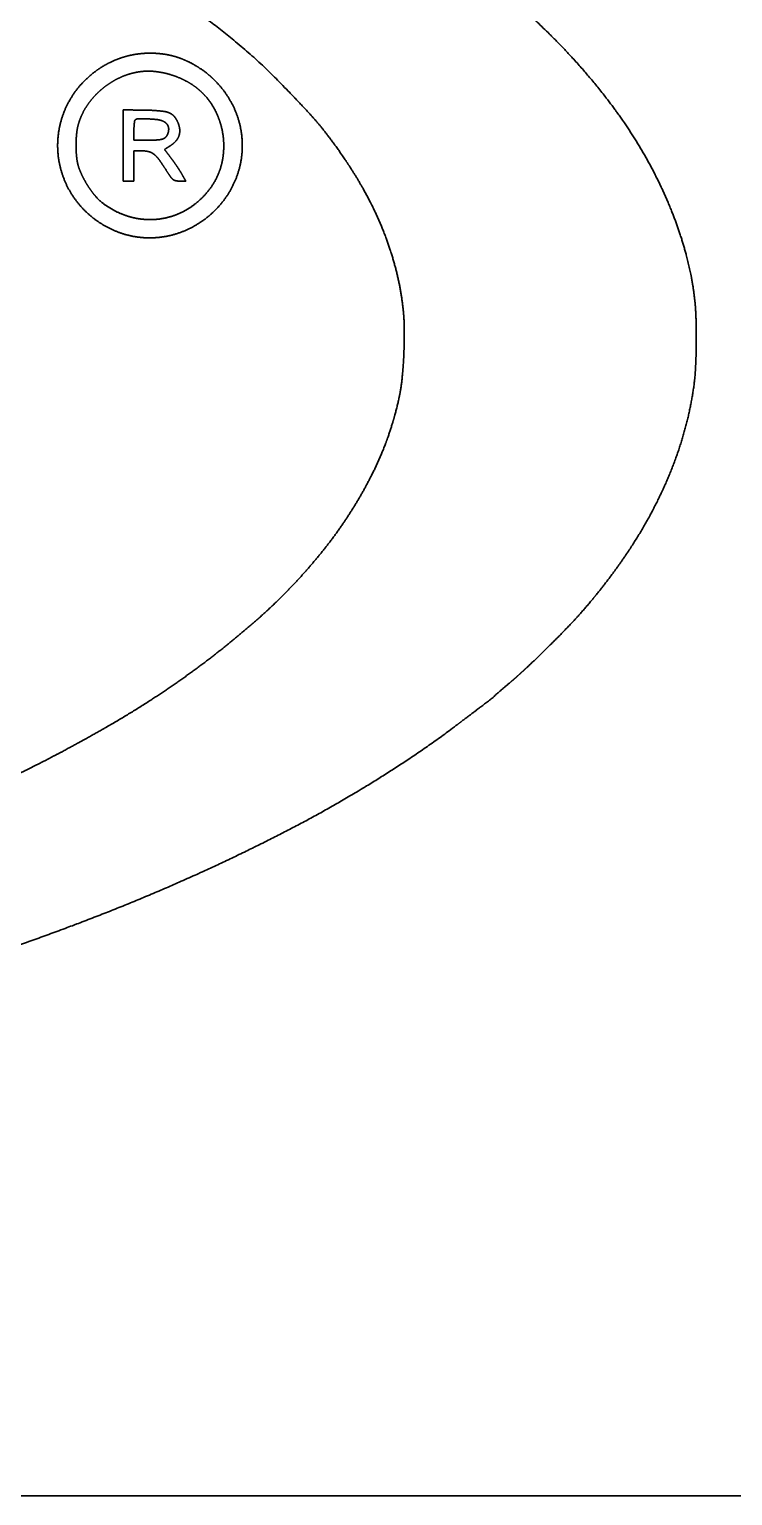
# Model space of a CAD drawing. Extents: x 6336 to 10269, y -393 to 2899.
# Drawn here: x 8859.4 to 8892.9, y 1670 to 1739.8 of the extents above; entities that cross this region are included whole.
import ezdxf

# ---------------------------------------------------------------- set-up
doc = ezdxf.new("R2010")
doc.units = 0
doc.header["$LTSCALE"] = 5
doc.layers.add('1', color=7, linetype='CONTINUOUS', true_color=0xffffff)

msp = doc.modelspace()

# ---------------------------------------------------------------- linework, layer by layer
at = {"layer": '1', "color": 7, "linetype": 'Continuous', "lineweight": 35}
msp.add_line((8619.573, 1670.026), (8986.573, 1670.026), dxfattribs=at)
for points, weights, knots in [([(8812.09, 1762.1), (8813.298, 1762.045), (8814.506, 1761.981), (8816.755, 1761.85), (8817.796, 1761.779), (8819.892, 1761.615), (8820.947, 1761.523), (8823.256, 1761.299), (8824.51, 1761.17), (8826.642, 1760.939), (8827.52, 1760.834), (8829.443, 1760.582), (8830.489, 1760.439), (8832.553, 1760.141), (8833.572, 1759.988), (8835.375, 1759.705), (8836.158, 1759.57), (8837.07, 1759.401), (8837.201, 1759.376), (8837.481, 1759.325), (8837.63, 1759.297), (8837.922, 1759.243), (8838.066, 1759.217), (8838.322, 1759.17), (8838.435, 1759.149), (8840.891, 1758.701), (8843.221, 1758.214), (8847.878, 1757.115), (8850.203, 1756.504), (8854.743, 1755.19), (8856.955, 1754.487), (8861.164, 1753.03), (8863.154, 1752.267), (8865.623, 1751.224), (8866.128, 1751.009), (8866.954, 1750.653), (8867.275, 1750.511), (8867.912, 1750.219), (8868.228, 1750.07), (8869.03, 1749.68), (8869.516, 1749.441), (8871.833, 1748.295), (8873.626, 1747.317), (8876.967, 1745.317), (8878.503, 1744.283), (8881.327, 1742.154), (8882.61, 1741.061), (8884.945, 1738.823), (8885.978, 1737.67), (8887.479, 1735.713), (8887.994, 1734.954), (8888.923, 1733.397), (8889.333, 1732.6), (8890.036, 1730.996), (8890.326, 1730.193), (8890.784, 1728.611), (8890.942, 1727.834), (8891.072, 1726.736), (8891.096, 1726.425), (8891.119, 1725.709), (8891.123, 1725.305), (8891.117, 1724.499), (8891.105, 1724.098), (8891.071, 1723.396), (8891.043, 1723.096), (8890.871, 1721.885), (8890.665, 1720.987), (8890.385, 1720.109), (8890.094, 1719.195), (8889.735, 1718.305), (8888.864, 1716.533), (8888.354, 1715.656), (8887.176, 1713.922), (8886.517, 1713.062), (8885.573, 1711.968), (8885.329, 1711.7), (8884.748, 1711.095), (8884.413, 1710.756), (8883.736, 1710.086), (8883.394, 1709.755), (8882.783, 1709.18), (8882.513, 1708.938), (8882.154, 1708.635), (8882.072, 1708.565), (8881.918, 1708.434), (8881.847, 1708.373), (8881.714, 1708.259), (8881.653, 1708.206), (8881.58, 1708.143), (8881.569, 1708.132), (8881.513, 1708.068), (8881.463, 1708.021), (8881.408, 1707.979), (8881.035, 1707.695), (8880.662, 1707.411), (8879.939, 1706.864), (8879.59, 1706.601), (8879.028, 1706.18), (8878.813, 1706.025), (8876.436, 1704.357), (8874.181, 1702.988), (8869.225, 1700.414), (8866.548, 1699.183), (8860.832, 1696.876), (8857.798, 1695.803), (8851.422, 1693.86), (8848.09, 1692.972), (8843.895, 1692.014), (8843.059, 1691.831), (8841.264, 1691.458), (8840.305, 1691.266), (8838.438, 1690.903), (8837.53, 1690.733), (8835.97, 1690.451), (8835.317, 1690.345), (8834.59, 1690.239), (8834.516, 1690.228), (8834.371, 1690.206), (8834.3, 1690.194), (8834.167, 1690.172), (8834.106, 1690.161), (8834.011, 1690.144), (8833.977, 1690.137), (8833.646, 1690.059), (8833.345, 1690.004), (8832.007, 1689.819), (8830.97, 1689.679), (8828.911, 1689.405), (8827.887, 1689.272), (8826.173, 1689.058), (8825.482, 1688.98), (8824.653, 1688.896), (8824.516, 1688.883), (8824.197, 1688.85), (8824.014, 1688.832), (8823.637, 1688.793), (8823.442, 1688.773), (8823.07, 1688.735), (8822.893, 1688.717), (8820.329, 1688.453), (8817.938, 1688.263), (8812.916, 1687.981), (8810.286, 1687.88), (8804.965, 1687.77), (8802.275, 1687.762), (8799.584, 1687.8)], [0.500004854728, 0.499998381757, 0.499998381757, 0.499989231422, 0.499989231422, 0.499989876519, 0.499989876519, 0.499999538068, 0.499999538068, 0.499984776375, 0.499984776375, 0.499997847691, 0.499997847691, 0.499997856334, 0.499997856334, 0.499972719132, 0.499972719132, 0.500004822461, 0.500004822461, 0.500004839728, 0.500004839728, 0.500004839527, 0.500004839527, 0.500004792303, 0.500004792303, 0.499894670239, 0.499894670239, 0.499900903167, 0.499900903167, 0.499894498801, 0.499894498801, 0.499821130516, 0.499821130516, 0.500003089963, 0.500003089963, 0.499982389917, 0.499982389917, 0.499982032487, 0.499982032487, 0.500002986531, 0.500002986531, 0.499740154031, 0.499740154031, 0.499528220771, 0.499528220771, 0.499424204836, 0.499424204836, 0.499040330754, 0.499040330754, 0.499438421617, 0.499438421617, 0.499354067583, 0.499354067583, 0.499290310766, 0.499290310766, 0.498889922905, 0.498889922905, 0.499696225712, 0.499696225712, 0.499937230809, 0.499937230809, 0.499937686548, 0.499937686548, 0.499645413752, 0.499645413752, 0.498836265197, 0.498836265197, 0.500004854728, 0.499088895039, 0.499088895039, 0.499193085116, 0.499193085116, 0.499455027953, 0.499455027953, 0.499881333906, 0.499881333906, 0.499979983638, 0.499979983638, 0.499979983638, 0.499979983638, 0.499881025263, 0.499881025263, 0.500004105655, 0.500004105655, 0.500003188342, 0.500003188342, 0.500004563445, 0.500004563445, 0.499248445103, 0.499248445103, 0.49836691401, 0.49836691401, 0.500004854728, 0.500004659605, 0.500004659605, 0.500002658564, 0.500002658564, 0.499968072944, 0.499968072944, 0.499269239031, 0.499269239031, 0.499625597476, 0.499625597476, 0.499684505973, 0.499684505973, 0.499793123287, 0.499793123287, 0.499988763248, 0.499988763248, 0.49999760793, 0.49999760793, 0.499997726135, 0.499997726135, 0.499954895554, 0.499954895554, 0.500000232922, 0.500000232922, 0.499999481438, 0.499999481438, 0.500000066449, 0.500000066449, 0.499881533411, 0.499881533411, 0.499633908289, 0.499633908289, 0.500004085737, 0.500004085737, 0.500002296259, 0.500002296259, 0.499980138124, 0.499980138124, 0.500004813061, 0.500004813061, 0.500004847095, 0.500004847095, 0.500004847237, 0.500004847237, 0.500004841661, 0.500004841661, 0.499914213559, 0.499914213559, 0.499952761226, 0.499952761226, 0.499954525558, 0.499954525558, 0.500004854728], [0, 0, 0, 0, 0.018468, 0.018468, 0.034396, 0.034396, 0.050568, 0.050568, 0.069816, 0.069816, 0.083313, 0.083313, 0.099426, 0.099426, 0.115152, 0.115152, 0.127286, 0.127286, 0.129319, 0.129319, 0.131629, 0.131629, 0.133856, 0.133856, 0.13561, 0.13561, 0.171948, 0.171948, 0.208633, 0.208633, 0.244049, 0.244049, 0.276563, 0.276563, 0.284925, 0.284925, 0.290277, 0.290277, 0.295607, 0.295607, 0.303872, 0.303872, 0.335002, 0.335002, 0.363195, 0.363195, 0.388823, 0.388823, 0.412331, 0.412331, 0.426239, 0.426239, 0.439812, 0.439812, 0.452723, 0.452723, 0.464689, 0.464689, 0.469397, 0.469397, 0.47549, 0.47549, 0.48154, 0.48154, 0.486081, 0.486081, 0.499928, 0.499928, 0.499928, 0.514319, 0.514319, 0.529514, 0.529514, 0.545708, 0.545708, 0.55113, 0.55113, 0.558254, 0.558254, 0.565376, 0.565376, 0.570793, 0.570793, 0.572403, 0.572403, 0.573812, 0.573812, 0.575017, 0.575017, 0.575252, 0.575252, 0.576277, 0.576277, 0.576277, 0.583257, 0.583257, 0.58976, 0.58976, 0.593707, 0.593707, 0.632898, 0.632898, 0.676635, 0.676635, 0.724371, 0.724371, 0.775497, 0.775497, 0.788182, 0.788182, 0.802681, 0.802681, 0.816384, 0.816384, 0.826185, 0.826185, 0.827286, 0.827286, 0.828358, 0.828358, 0.829279, 0.829279, 0.829792, 0.829792, 0.834319, 0.834319, 0.849809, 0.849809, 0.865091, 0.865091, 0.875393, 0.875393, 0.87743, 0.87743, 0.88015, 0.88015, 0.883047, 0.883047, 0.885687, 0.885687, 0.921207, 0.921207, 0.960168, 0.960168, 1, 1, 1, 1]), ([(8796.554, 1756.297), (8795.142, 1756.24), (8793.73, 1756.167), (8790.95, 1755.993), (8789.581, 1755.891), (8786.882, 1755.657), (8785.552, 1755.526), (8782.927, 1755.233), (8781.632, 1755.071), (8777.221, 1754.461), (8774.116, 1753.934), (8768.124, 1752.729), (8765.241, 1752.039), (8759.72, 1750.501), (8757.084, 1749.654), (8752.076, 1747.827), (8749.714, 1746.83), (8746.061, 1745.073), (8744.739, 1744.382), (8742.252, 1742.976), (8741.093, 1742.254), (8738.921, 1740.767), (8737.911, 1740.004), (8736.021, 1738.433), (8735.148, 1737.622), (8733.591, 1736.003), (8732.907, 1735.2), (8731.689, 1733.583), (8731.166, 1732.765), (8730.709, 1731.908), (8730.28, 1731.106), (8729.919, 1730.271), (8729.629, 1729.408), (8729.349, 1728.576), (8729.147, 1727.722), (8728.976, 1726.507), (8728.945, 1726.159), (8728.918, 1725.406), (8728.917, 1725.002), (8728.941, 1724.198), (8728.967, 1723.797), (8729.039, 1723.059), (8729.091, 1722.723), (8729.296, 1721.744), (8729.475, 1721.109), (8729.928, 1719.836), (8730.198, 1719.2), (8730.821, 1717.939), (8731.174, 1717.317), (8731.958, 1716.101), (8732.387, 1715.508), (8734.171, 1713.297), (8735.671, 1711.815), (8737.329, 1710.511), (8739.236, 1709.01), (8741.248, 1707.655), (8745.772, 1705.072), (8748.272, 1703.85), (8753.771, 1701.587), (8756.747, 1700.513), (8760.419, 1699.365), (8761.075, 1699.172), (8762.575, 1698.758), (8763.417, 1698.533), (8765.15, 1698.084), (8766.041, 1697.862), (8767.745, 1697.45), (8768.559, 1697.263), (8772.886, 1696.315), (8776.425, 1695.687), (8783.752, 1694.69), (8787.533, 1694.305), (8795.211, 1693.787), (8799.105, 1693.654), (8806.881, 1693.646), (8810.759, 1693.773), (8815.706, 1694.101), (8816.781, 1694.185), (8819.043, 1694.387), (8820.23, 1694.504), (8822.562, 1694.753), (8823.707, 1694.886), (8825.792, 1695.145), (8826.731, 1695.277), (8827.822, 1695.447), (8827.976, 1695.471), (8828.289, 1695.519), (8828.448, 1695.544), (8828.75, 1695.59), (8828.892, 1695.612), (8829.13, 1695.648), (8829.225, 1695.663), (8829.401, 1695.689), (8829.483, 1695.702), (8829.658, 1695.729), (8829.751, 1695.744), (8829.936, 1695.774), (8830.027, 1695.789), (8830.19, 1695.816), (8830.263, 1695.828), (8831.8, 1696.096), (8833.262, 1696.368), (8836.026, 1696.916), (8837.327, 1697.196), (8839.896, 1697.794), (8841.164, 1698.111), (8843.792, 1698.816), (8845.152, 1699.2), (8846.8, 1699.69), (8847.092, 1699.781), (8847.891, 1700.046), (8848.399, 1700.215), (8849.43, 1700.564), (8849.953, 1700.742), (8850.861, 1701.056), (8851.246, 1701.193), (8852.465, 1701.637), (8853.296, 1701.956), (8854.959, 1702.627), (8855.792, 1702.979), (8857.411, 1703.693), (8858.196, 1704.055), (8859.671, 1704.764), (8860.358, 1705.115), (8861.532, 1705.748), (8862.025, 1706.019), (8862.926, 1706.524), (8863.333, 1706.759), (8864.104, 1707.217), (8864.467, 1707.44), (8865.186, 1707.897), (8865.543, 1708.13), (8867.38, 1709.374), (8868.8, 1710.468), (8870.15, 1711.648), (8871.339, 1712.687), (8872.43, 1713.829), (8873.413, 1715.065), (8874.292, 1716.169), (8875.054, 1717.357), (8875.689, 1718.618), (8876.28, 1719.788), (8876.715, 1721.024), (8877.054, 1722.614), (8877.103, 1722.926), (8877.171, 1723.64), (8877.199, 1724.042), (8877.231, 1724.849), (8877.236, 1725.254), (8877.224, 1725.987), (8877.201, 1726.314), (8877.075, 1727.352), (8876.933, 1728.055), (8876.536, 1729.454), (8876.284, 1730.147), (8875.665, 1731.531), (8875.3, 1732.219), (8874.445, 1733.598), (8873.964, 1734.289), (8873.235, 1735.225), (8873.013, 1735.487), (8872.442, 1736.111), (8872.097, 1736.478), (8871.393, 1737.206), (8871.034, 1737.568), (8870.401, 1738.188), (8870.125, 1738.442), (8867.438, 1740.749), (8864.827, 1742.539), (8862.039, 1744.038), (8858.788, 1745.784), (8855.426, 1747.305), (8848.068, 1750.044), (8844.087, 1751.256), (8835.604, 1753.283), (8831.125, 1754.136), (8826.219, 1754.838), (8825.827, 1754.892), (8825.005, 1755.002), (8824.575, 1755.059), (8823.741, 1755.165), (8823.338, 1755.215), (8822.636, 1755.3), (8822.337, 1755.334), (8821.908, 1755.379), (8821.777, 1755.393), (8821.472, 1755.425), (8821.297, 1755.443), (8820.935, 1755.481), (8820.748, 1755.501), (8820.39, 1755.538), (8820.219, 1755.556), (8819.546, 1755.627), (8819.044, 1755.675), (8817.854, 1755.777), (8817.168, 1755.833), (8815.742, 1755.943), (8815.003, 1755.997), (8813.582, 1756.095), (8812.9, 1756.139), (8811.313, 1756.233), (8810.408, 1756.267), (8807.821, 1756.306), (8806.138, 1756.326), (8802.772, 1756.351), (8801.088, 1756.357), (8798.454, 1756.355), (8797.503, 1756.336), (8796.554, 1756.297)], [0.500015053585, 0.499994982139, 0.499994982139, 0.499991133656, 0.499991133656, 0.499989814174, 0.499989814174, 0.499985934726, 0.499985934726, 0.49985998232, 0.49985998232, 0.499792178492, 0.499792178492, 0.499759872527, 0.499759872527, 0.499610533928, 0.499610533928, 0.499833399569, 0.499833399569, 0.499708136018, 0.499708136018, 0.499654428766, 0.499654428766, 0.499497392663, 0.499497392663, 0.49940965099, 0.49940965099, 0.499020062157, 0.499020062157, 0.500015053585, 0.498865570594, 0.498865570594, 0.500015053585, 0.498587342334, 0.498587342334, 0.49957112869, 0.49957112869, 0.499828816911, 0.499828816911, 0.499827790797, 0.499827790797, 0.499516656832, 0.499516656832, 0.499256250321, 0.499256250321, 0.499440975413, 0.499440975413, 0.499479162028, 0.499479162028, 0.499545435471, 0.499545435471, 0.497903838192, 0.497903838192, 0.500015053585, 0.499104394241, 0.499104394241, 0.499328244641, 0.499328244641, 0.499696040432, 0.499696040432, 0.499968440078, 0.499968440078, 0.500003923171, 0.500003923171, 0.500004263748, 0.500004263748, 0.499996085849, 0.499996085849, 0.49974629606, 0.49974629606, 0.499822731176, 0.499822731176, 0.499831325625, 0.499831325625, 0.499826694664, 0.499826694664, 0.499992812206, 0.499992812206, 0.50000289248, 0.50000289248, 0.500002542627, 0.500002542627, 0.499975332781, 0.499975332781, 0.500015016453, 0.500015016453, 0.500015023053, 0.500015023053, 0.500015023053, 0.500015023053, 0.500014739845, 0.500014739845, 0.500013372375, 0.500013372375, 0.500014319963, 0.500014319963, 0.500014310139, 0.500014310139, 0.500012254578, 0.500012254578, 0.499991941327, 0.499991941327, 0.499970217649, 0.499970217649, 0.499968138593, 0.499968138593, 0.499985705176, 0.499985705176, 0.499976039693, 0.499976039693, 0.500013351135, 0.500013351135, 0.500012964928, 0.500012964928, 0.500002818337, 0.500002818337, 0.499968250367, 0.499968250367, 0.499972505605, 0.499972505605, 0.499969460063, 0.499969460063, 0.499924472733, 0.499924472733, 0.500005370953, 0.500005370953, 0.499986921914, 0.499986921914, 0.499979127585, 0.499979127585, 0.499979156941, 0.499979156941, 0.499382797305, 0.499382797305, 0.500015053585, 0.498661339437, 0.498661339437, 0.500015053585, 0.498263648704, 0.498263648704, 0.500015053585, 0.497268207412, 0.497268207412, 0.499470328466, 0.499470328466, 0.499884539177, 0.499884539177, 0.499884371268, 0.499884371268, 0.499553250721, 0.499553250721, 0.499009188228, 0.499009188228, 0.499157213458, 0.499157213458, 0.499258090394, 0.499258090394, 0.499541361302, 0.499541361302, 0.499749044792, 0.499749044792, 0.499985731709, 0.499985731709, 0.499984552931, 0.499984552931, 0.499832430251, 0.499832430251, 0.498066612837, 0.498066612837, 0.500015053585, 0.499237590814, 0.499237590814, 0.499396580703, 0.499396580703, 0.49965779835, 0.49965779835, 0.500012006144, 0.500012006144, 0.500013306096, 0.500013306096, 0.500013273565, 0.500013273565, 0.500004735863, 0.500004735863, 0.500015053062, 0.500015053062, 0.500015053488, 0.500015053488, 0.500015053488, 0.500015053488, 0.500015053414, 0.500015053414, 0.499998672261, 0.499998672261, 0.500012373498, 0.500012373498, 0.500012429345, 0.500012429345, 0.500010809798, 0.500010809798, 0.499935737658, 0.499935737658, 0.500012455732, 0.500012455732, 0.500012303539, 0.500012303539, 0.499948564768, 0.499948564768, 0.500015053585], [0, 0, 0, 0, 0.012665, 0.012665, 0.024966, 0.024966, 0.036942, 0.036942, 0.048635, 0.048635, 0.076842, 0.076842, 0.103381, 0.103381, 0.128152, 0.128152, 0.151074, 0.151074, 0.164403, 0.164403, 0.176607, 0.176607, 0.187907, 0.187907, 0.198535, 0.198535, 0.207926, 0.207926, 0.216555, 0.216555, 0.216555, 0.224626, 0.224626, 0.224626, 0.23239, 0.23239, 0.235475, 0.235475, 0.239042, 0.239042, 0.242584, 0.242584, 0.245586, 0.245586, 0.251397, 0.251397, 0.257476, 0.257476, 0.263763, 0.263763, 0.270183, 0.270183, 0.288624, 0.288624, 0.288624, 0.309797, 0.309797, 0.334047, 0.334047, 0.361595, 0.361595, 0.367551, 0.367551, 0.375145, 0.375145, 0.383138, 0.383138, 0.390412, 0.390412, 0.42169, 0.42169, 0.454748, 0.454748, 0.488626, 0.488626, 0.522352, 0.522352, 0.531724, 0.531724, 0.542092, 0.542092, 0.55211, 0.55211, 0.560354, 0.560354, 0.561707, 0.561707, 0.563106, 0.563106, 0.564359, 0.564359, 0.565193, 0.565193, 0.56591, 0.56591, 0.566734, 0.566734, 0.567535, 0.567535, 0.568174, 0.568174, 0.581097, 0.581097, 0.592661, 0.592661, 0.604017, 0.604017, 0.616298, 0.616298, 0.618954, 0.618954, 0.62361, 0.62361, 0.62841, 0.62841, 0.631956, 0.631956, 0.639685, 0.639685, 0.647538, 0.647538, 0.65505, 0.65505, 0.661747, 0.661747, 0.666633, 0.666633, 0.670716, 0.670716, 0.674415, 0.674415, 0.678115, 0.678115, 0.693659, 0.693659, 0.693659, 0.707314, 0.707314, 0.707314, 0.719476, 0.719476, 0.719476, 0.730706, 0.730706, 0.733409, 0.733409, 0.736851, 0.736851, 0.74032, 0.74032, 0.743122, 0.743122, 0.749243, 0.749243, 0.755517, 0.755517, 0.762144, 0.762144, 0.769302, 0.769302, 0.772217, 0.772217, 0.776488, 0.776488, 0.780819, 0.780819, 0.784005, 0.784005, 0.810766, 0.810766, 0.810766, 0.84191, 0.84191, 0.87699, 0.87699, 0.915404, 0.915404, 0.918736, 0.918736, 0.922391, 0.922391, 0.925813, 0.925813, 0.928347, 0.928347, 0.929451, 0.929451, 0.930933, 0.930933, 0.932517, 0.932517, 0.933964, 0.933964, 0.938218, 0.938218, 0.944019, 0.944019, 0.95026, 0.95026, 0.95602, 0.95602, 0.963647, 0.963647, 0.977814, 0.977814, 0.991997, 0.991997, 1, 1, 1, 1]), ([(8865.12, 1729.891), (8864.546, 1729.892), (8863.984, 1730.006), (8863.456, 1730.231), (8862.92, 1730.46), (8862.436, 1730.786), (8862.024, 1731.199), (8861.617, 1731.606), (8861.297, 1732.084), (8861.076, 1732.616), (8860.856, 1733.147), (8860.743, 1733.71), (8860.743, 1734.285), (8860.743, 1734.86), (8860.855, 1735.423), (8861.075, 1735.954), (8861.295, 1736.485), (8861.614, 1736.962), (8862.021, 1737.368), (8862.28, 1737.627), (8862.568, 1737.853), (8862.88, 1738.044), (8863.186, 1738.232), (8863.513, 1738.38), (8863.856, 1738.487), (8864.198, 1738.593), (8864.55, 1738.656), (8864.908, 1738.675), (8865.27, 1738.694), (8865.633, 1738.669), (8865.99, 1738.602)], [0.500919047064, 0.494191855232, 0.494191855232, 0.500919047064, 0.494823361918, 0.494823361918, 0.500919047064, 0.494531165901, 0.494531165901, 0.500919047064, 0.49448873371, 0.49448873371, 0.500919047064, 0.49447632658, 0.49447632658, 0.500919047064, 0.494479817259, 0.494479817259, 0.500919047064, 0.498624510219, 0.498624510219, 0.500919047064, 0.498347263548, 0.498347263548, 0.500919047064, 0.498331251187, 0.498331251187, 0.500919047064, 0.498546281695, 0.498546281695, 0.500919047064], [0, 0, 0, 0, 0.122369, 0.122369, 0.122369, 0.245181, 0.245181, 0.245181, 0.364862, 0.364862, 0.364862, 0.48288, 0.48288, 0.48288, 0.599296, 0.599296, 0.599296, 0.714225, 0.714225, 0.714225, 0.787068, 0.787068, 0.787068, 0.858191, 0.858191, 0.858191, 0.928758, 0.928758, 0.928758, 1, 1, 1, 1]), ([(8865.99, 1738.602), (8866.19, 1738.564), (8866.387, 1738.51), (8866.578, 1738.438), (8866.781, 1738.362), (8866.978, 1738.272), (8867.363, 1738.061), (8867.549, 1737.941), (8867.904, 1737.677), (8868.07, 1737.533), (8868.225, 1737.377), (8868.637, 1736.966), (8868.962, 1736.483), (8869.189, 1735.948), (8869.413, 1735.419), (8869.527, 1734.856), (8869.527, 1734.281), (8869.527, 1733.708), (8869.413, 1733.146), (8869.188, 1732.618), (8868.962, 1732.084), (8868.637, 1731.604), (8868.225, 1731.195), (8867.81, 1730.783), (8867.325, 1730.458), (8866.787, 1730.229), (8866.258, 1730.005), (8865.695, 1729.891), (8865.12, 1729.891)], [0.500919047064, 0.499693650978, 0.499693650978, 0.500919047064, 0.500059512545, 0.500059512545, 0.50009912636, 0.50009912636, 0.50005361976, 0.50005361976, 0.500919047064, 0.49475280331, 0.49475280331, 0.500919047064, 0.494245491415, 0.494245491415, 0.500919047064, 0.494219951236, 0.494219951236, 0.500919047064, 0.494656623601, 0.494656623601, 0.500919047064, 0.494892148794, 0.494892148794, 0.500919047064, 0.494210724096, 0.494210724096, 0.500919047064], [0, 0, 0, 0, 0.049074, 0.049074, 0.049074, 0.101032, 0.101032, 0.154213, 0.154213, 0.206828, 0.206828, 0.206828, 0.344254, 0.344254, 0.344254, 0.478135, 0.478135, 0.478135, 0.610036, 0.610036, 0.610036, 0.741709, 0.741709, 0.741709, 0.872838, 0.872838, 0.872838, 1, 1, 1, 1]), ([(8864.541, 1737.781), (8864.233, 1737.727), (8863.936, 1737.631), (8863.655, 1737.495), (8863.365, 1737.355), (8863.094, 1737.179), (8862.847, 1736.971), (8862.601, 1736.764), (8862.383, 1736.527), (8862.197, 1736.266), (8862.018, 1736.015), (8861.877, 1735.741), (8861.776, 1735.449), (8861.717, 1735.28), (8861.676, 1735.105), (8861.655, 1734.926), (8861.629, 1734.71), (8861.617, 1734.494), (8861.618, 1734.062), (8861.632, 1733.849), (8861.659, 1733.636), (8861.68, 1733.467), (8861.722, 1733.302), (8861.783, 1733.142), (8861.842, 1732.99), (8861.91, 1732.841), (8862.07, 1732.543), (8862.16, 1732.394), (8862.35, 1732.114), (8862.45, 1731.983), (8862.556, 1731.858), (8862.642, 1731.756), (8862.738, 1731.663), (8862.842, 1731.58), (8863.241, 1731.265), (8863.692, 1731.033), (8864.181, 1730.893), (8864.657, 1730.757), (8865.151, 1730.725), (8865.64, 1730.796), (8866.128, 1730.868), (8866.59, 1731.041), (8867.005, 1731.308), (8867.428, 1731.581), (8867.789, 1731.932), (8868.073, 1732.348), (8868.295, 1732.674), (8868.455, 1733.036), (8868.546, 1733.421), (8868.64, 1733.818), (8868.668, 1734.226), (8868.627, 1734.632), (8868.587, 1735.04), (8868.48, 1735.436), (8868.31, 1735.809), (8868.143, 1736.173), (8867.915, 1736.502), (8867.632, 1736.784), (8867.439, 1736.977), (8867.223, 1737.144), (8866.986, 1737.281), (8866.734, 1737.427), (8866.467, 1737.545), (8866.189, 1737.635), (8865.913, 1737.724), (8865.629, 1737.783), (8865.34, 1737.812), (8865.073, 1737.838), (8864.805, 1737.828), (8864.541, 1737.781)], [0.502402423245, 0.499199192252, 0.499199192252, 0.502402423245, 0.499790522404, 0.499790522404, 0.502402423245, 0.499765011601, 0.499765011601, 0.502402423245, 0.499000985759, 0.499000985759, 0.502402423245, 0.500470625469, 0.500470625469, 0.502402423245, 0.5017770385, 0.5017770385, 0.501773927919, 0.501773927919, 0.502402423245, 0.499953838057, 0.499953838057, 0.502402423245, 0.50175431246, 0.50175431246, 0.501954304186, 0.501954304186, 0.501924969813, 0.501924969813, 0.502402423245, 0.500756099112, 0.500756099112, 0.502402423245, 0.496006340459, 0.496006340459, 0.502402423245, 0.494900120996, 0.494900120996, 0.502402423245, 0.494819755025, 0.494819755025, 0.502402423245, 0.495741782025, 0.495741782025, 0.502402423245, 0.496793433445, 0.496793433445, 0.502402423245, 0.497812350394, 0.497812350394, 0.502402423245, 0.497861067644, 0.497861067644, 0.502402423245, 0.497086669949, 0.497086669949, 0.502402423245, 0.499562068025, 0.499562068025, 0.502402423245, 0.500508052322, 0.500508052322, 0.502402423245, 0.50048706667, 0.50048706667, 0.502402423245, 0.499315860935, 0.499315860935, 0.502402423245], [0, 0, 0, 0, 0.045199, 0.045199, 0.045199, 0.091695, 0.091695, 0.091695, 0.137733, 0.137733, 0.137733, 0.181591, 0.181591, 0.181591, 0.207065, 0.207065, 0.207065, 0.2378, 0.2378, 0.268096, 0.268096, 0.268096, 0.292079, 0.292079, 0.292079, 0.315088, 0.315088, 0.339532, 0.339532, 0.362578, 0.362578, 0.362578, 0.381234, 0.381234, 0.381234, 0.451325, 0.451325, 0.451325, 0.518624, 0.518624, 0.518624, 0.584653, 0.584653, 0.584653, 0.651175, 0.651175, 0.651175, 0.702826, 0.702826, 0.702826, 0.755697, 0.755697, 0.755697, 0.808327, 0.808327, 0.808327, 0.859086, 0.859086, 0.859086, 0.893553, 0.893553, 0.893553, 0.93026, 0.93026, 0.93026, 0.966607, 0.966607, 0.966607, 1, 1, 1, 1]), ([(8863.864, 1735.979), (8864.167, 1735.977), (8864.47, 1735.976), (8864.897, 1735.973), (8865.021, 1735.97), (8865.264, 1735.959), (8865.384, 1735.951), (8865.606, 1735.932), (8865.708, 1735.921), (8865.81, 1735.908), (8865.868, 1735.9), (8865.925, 1735.887), (8865.98, 1735.868)], [0.501117935613, 0.501117935613, 0.501117935613, 0.501052904882, 0.501052904882, 0.501041504217, 0.501041504217, 0.50104775841, 0.50104775841, 0.501117935613, 0.49944625204, 0.49944625204, 0.501117935613], [0, 0, 0, 0, 0.42858, 0.42858, 0.602946, 0.602946, 0.772653, 0.772653, 0.917923, 0.917923, 0.917923, 1, 1, 1, 1]), ([(8865.98, 1735.868), (8866.031, 1735.851), (8866.08, 1735.829), (8866.126, 1735.803), (8866.169, 1735.778), (8866.209, 1735.749), (8866.245, 1735.715), (8866.283, 1735.679), (8866.317, 1735.639), (8866.346, 1735.596), (8866.38, 1735.546), (8866.41, 1735.493), (8866.437, 1735.439), (8866.488, 1735.333), (8866.524, 1735.221), (8866.543, 1735.105), (8866.56, 1735.002), (8866.554, 1734.898), (8866.528, 1734.797), (8866.501, 1734.697), (8866.455, 1734.605), (8866.389, 1734.525), (8866.317, 1734.436), (8866.232, 1734.36), (8866.136, 1734.298), (8866.033, 1734.231), (8865.93, 1734.165), (8865.827, 1734.098)], [0.501117935613, 0.499627354796, 0.499627354796, 0.501117935613, 0.498772822032, 0.498772822032, 0.501117935613, 0.49906240327, 0.49906240327, 0.501117935613, 0.500301610412, 0.500301610412, 0.501117935613, 0.497530595334, 0.497530595334, 0.501117935613, 0.493831282171, 0.493831282171, 0.501117935613, 0.493562199594, 0.493562199594, 0.501117935613, 0.497025075005, 0.497025075005, 0.501117935613, 0.501117935613, 0.501117935613, 0.501117935613], [0, 0, 0, 0, 0.070925, 0.070925, 0.070925, 0.136425, 0.136425, 0.136425, 0.204897, 0.204897, 0.204897, 0.284638, 0.284638, 0.284638, 0.437632, 0.437632, 0.437632, 0.57198, 0.57198, 0.57198, 0.702695, 0.702695, 0.702695, 0.845892, 0.845892, 0.845892, 1, 1, 1, 1]), ([(8864.372, 1734.539), (8864.581, 1734.539), (8864.79, 1734.539), (8865.16, 1734.539), (8865.32, 1734.543), (8865.481, 1734.55), (8865.566, 1734.554), (8865.65, 1734.568), (8865.732, 1734.593), (8865.789, 1734.61), (8865.839, 1734.641), (8865.881, 1734.683), (8865.925, 1734.727), (8865.959, 1734.78), (8865.981, 1734.838), (8866.006, 1734.904), (8866.021, 1734.974), (8866.025, 1735.045), (8866.028, 1735.107), (8866.017, 1735.168), (8865.992, 1735.225), (8865.967, 1735.281), (8865.93, 1735.329), (8865.882, 1735.367), (8865.829, 1735.41), (8865.769, 1735.443), (8865.705, 1735.465), (8865.615, 1735.497), (8865.523, 1735.517), (8865.428, 1735.526), (8865.284, 1735.54), (8865.139, 1735.549), (8864.848, 1735.557), (8864.703, 1735.557), (8864.558, 1735.554), (8864.508, 1735.553), (8864.463, 1735.534), (8864.428, 1735.499)], [0.51238250108, 0.51238250108, 0.51238250108, 0.512299515797, 0.512299515797, 0.51238250108, 0.509686984692, 0.509686984692, 0.51238250108, 0.502024390803, 0.502024390803, 0.51238250108, 0.504942575324, 0.504942575324, 0.51238250108, 0.508257504192, 0.508257504192, 0.51238250108, 0.503120503395, 0.503120503395, 0.51238250108, 0.502598183227, 0.502598183227, 0.51238250108, 0.507432033616, 0.507432033616, 0.51238250108, 0.509948463859, 0.509948463859, 0.51238250108, 0.512171714162, 0.512171714162, 0.512291942855, 0.512291942855, 0.51238250108, 0.487658674711, 0.487658674711, 0.51238250108], [0, 0, 0, 0, 0.173453, 0.173453, 0.306323, 0.306323, 0.306323, 0.376739, 0.376739, 0.376739, 0.424573, 0.424573, 0.424573, 0.47426, 0.47426, 0.47426, 0.530196, 0.530196, 0.530196, 0.578372, 0.578372, 0.578372, 0.624796, 0.624796, 0.624796, 0.676108, 0.676108, 0.676108, 0.747221, 0.747221, 0.747221, 0.856044, 0.856044, 0.964754, 0.964754, 0.964754, 1, 1, 1, 1]), ([(8864.428, 1735.499), (8864.416, 1735.487), (8864.408, 1735.472), (8864.406, 1735.456), (8864.399, 1735.413), (8864.393, 1735.37), (8864.382, 1735.274), (8864.378, 1735.221), (8864.373, 1735.109), (8864.372, 1735.05), (8864.372, 1734.84), (8864.372, 1734.69), (8864.372, 1734.539)], [0.51238250108, 0.49587249964, 0.49587249964, 0.51238250108, 0.512274108795, 0.512274108795, 0.512206404922, 0.512206404922, 0.512290426674, 0.512290426674, 0.51238250108, 0.51238250108, 0.51238250108], [0, 0, 0, 0, 0.052038, 0.052038, 0.052038, 0.186698, 0.186698, 0.35085, 0.35085, 0.533768, 0.533768, 1, 1, 1, 1]), ([(8866.838, 1732.592), (8866.737, 1732.592), (8866.636, 1732.592), (8866.535, 1732.592), (8866.474, 1732.592), (8866.414, 1732.598), (8866.355, 1732.611), (8866.309, 1732.62), (8866.268, 1732.64), (8866.232, 1732.669), (8866.186, 1732.705), (8866.147, 1732.747), (8866.114, 1732.795), (8866.049, 1732.888), (8865.986, 1732.983), (8865.814, 1733.256), (8865.698, 1733.429), (8865.578, 1733.6), (8865.508, 1733.697), (8865.427, 1733.785), (8865.335, 1733.861), (8865.264, 1733.92), (8865.182, 1733.963), (8865.093, 1733.988), (8864.991, 1734.017), (8864.885, 1734.031), (8864.779, 1734.031), (8864.643, 1734.031), (8864.507, 1734.031), (8864.372, 1734.031)], [0.501117935613, 0.501117935613, 0.501117935613, 0.501117935613, 0.499343856749, 0.499343856749, 0.501117935613, 0.492014994736, 0.492014994736, 0.501117935613, 0.497627268935, 0.497627268935, 0.501117935613, 0.501031751663, 0.501031751663, 0.500993721219, 0.500993721219, 0.501117935613, 0.498272204783, 0.498272204783, 0.501117935613, 0.493771036012, 0.493771036012, 0.501117935613, 0.498011005083, 0.498011005083, 0.501117935613, 0.501117935613, 0.501117935613, 0.501117935613], [0, 0, 0, 0, 0.100091, 0.100091, 0.100091, 0.160012, 0.160012, 0.160012, 0.204818, 0.204818, 0.204818, 0.260587, 0.260587, 0.260587, 0.370051, 0.370051, 0.571212, 0.571212, 0.571212, 0.685603, 0.685603, 0.685603, 0.772846, 0.772846, 0.772846, 0.872636, 0.872636, 0.872636, 1, 1, 1, 1]), ([(8865.827, 1734.098), (8865.933, 1733.958), (8866.04, 1733.817), (8866.192, 1733.616), (8866.237, 1733.554), (8866.331, 1733.422), (8866.379, 1733.352), (8866.471, 1733.215), (8866.514, 1733.148), (8866.59, 1733.029), (8866.621, 1732.977), (8866.713, 1732.813), (8866.776, 1732.703), (8866.838, 1732.592)], [0.501117935613, 0.501117935613, 0.501117935613, 0.501073361658, 0.501073361658, 0.501093536838, 0.501093536838, 0.50109299283, 0.50109299283, 0.500993611904, 0.500993611904, 0.501117935613, 0.501117935613, 0.501117935613], [0, 0, 0, 0, 0.291011, 0.291011, 0.417625, 0.417625, 0.557654, 0.557654, 0.689981, 0.689981, 0.7906, 0.7906, 1, 1, 1, 1])]:
    msp.add_rational_spline(points, weights, degree=3, knots=knots, dxfattribs=at)
for points in [[(8863.864, 1732.592), (8863.864, 1733.157), (8863.864, 1733.721), (8863.864, 1734.85), (8863.864, 1735.414), (8863.864, 1735.979)], [(8864.372, 1734.031), (8864.372, 1733.792), (8864.372, 1733.552), (8864.372, 1733.072), (8864.372, 1732.832), (8864.372, 1732.592)], [(8864.372, 1732.592), (8864.287, 1732.592), (8864.202, 1732.592), (8864.033, 1732.592), (8863.948, 1732.592), (8863.864, 1732.592)]]:
    msp.add_open_spline(points, degree=3, knots=[0, 0, 0, 0, 0.5, 0.5, 1, 1, 1, 1], dxfattribs=at)

doc.saveas('drawing.dxf')
